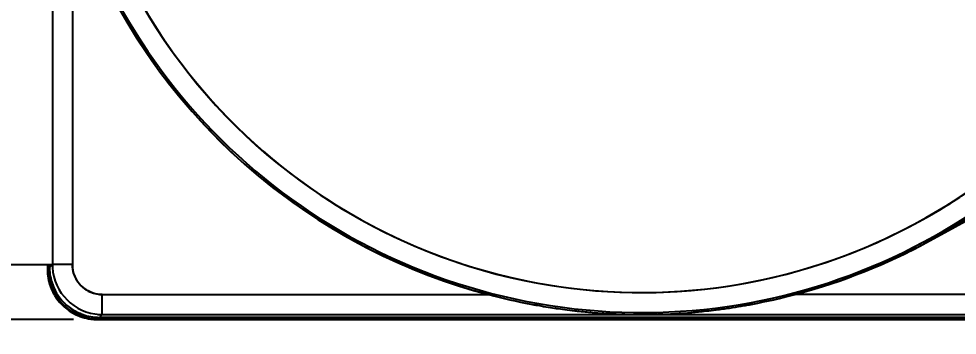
# Model space of a CAD drawing. Header units: inches. Extents: x 759 to 899, y 139 to 233.
# Drawn here: x 803.98 to 813.38, y 201.29 to 204.47 of the extents above; entities that cross this region are included whole.
import ezdxf

# ---------------------------------------------------------------- set-up
doc = ezdxf.new("R2010")
doc.units = ezdxf.units.IN
doc.header["$LTSCALE"] = 1.21
doc.header["$MEASUREMENT"] = 0
doc.header["$PDMODE"] = 3
doc.header["$PDSIZE"] = 0.3125
doc.layers.get('0').update_dxf_attribs({"linetype": 'CONTINUOUS'})
doc.layers.get('Defpoints').update_dxf_attribs({"linetype": 'CONTINUOUS'})
doc.styles.get("Standard").update_dxf_attribs({"font": 'txt', "width": 0.8})
doc.dimstyles.new('lqq', dxfattribs={"dimscale": 0.8, "dimtxt": 3.5, "dimasz": 1.5, "dimexe": 1, "dimexo": 0.3, "dimgap": 1.5, "dimtad": 1, "dimtoh": 1, "dimdsep": 46, "dimtxsty": 'Standard', "dimcen": 2.5, "dimclrd": 4, "dimclre": 4, "dimclrt": 3, "dimazin": 2, "dimtfac": 0.714286, "dimtmove": 0, "dimatfit": 3, "dimfxl": 1, "dimtolj": 1, "dimtzin": 0, "dimlwd": -1, "dimlwe": -1, "dimarcsym": 0})

# ---------------------------------------------------------------- blocks, each defined once
blk = doc.blocks.new('*D2')
at = {"color": 4}
for p, q in [((804.5271, 213.5539), (794.8549, 213.5539)), ((795.6549, 212.3539), (795.6549, 202.6527)), ((804.5271, 201.4527), (794.8549, 201.4527))]:
    blk.add_line(p, q, dxfattribs=at)
for points in [[(795.8549, 212.3539), (795.4549, 212.3539), (795.6549, 213.5539)], [(795.4549, 202.6527), (795.8549, 202.6527), (795.6549, 201.4527)]]:
    blk.add_solid(points, dxfattribs=at)
at = {"layer": 'Defpoints', "color": 0}
for p in [(804.7671, 213.5539), (795.6549, 201.4527), (804.7671, 201.4527)]:
    blk.add_point(p, dxfattribs=at)
at = {"color": 3, "insert": (793.0549, 207.5033), "char_height": 2.8, "attachment_point": 5, "rotation": 90}
blk.add_mtext('\\A1;12.1', dxfattribs=at)
blk = doc.blocks.new('*D4')
at = {"color": 4}
for p, q in [((801.6678, 207.2633), (801.6678, 194.8951)), ((830.1678, 207.2633), (830.1678, 194.8951)), ((802.8678, 195.6951), (828.9678, 195.6951))]:
    blk.add_line(p, q, dxfattribs=at)
for points in [[(802.8678, 195.8951), (802.8678, 195.4951), (801.6678, 195.6951)], [(828.9678, 195.4951), (828.9678, 195.8951), (830.1678, 195.6951)]]:
    blk.add_solid(points, dxfattribs=at)
at = {"layer": 'Defpoints', "color": 0}
for p in [(801.6678, 207.5033), (830.1678, 207.5033), (830.1678, 195.6951)]:
    blk.add_point(p, dxfattribs=at)
at = {"color": 3, "insert": (815.9178, 198.2951), "char_height": 2.8, "attachment_point": 5}
blk.add_mtext('\\A1;28.5', dxfattribs=at)

msp = doc.modelspace()

# ---------------------------------------------------------------- linework, layer by layer
at = {"color": 0, "linetype": 'Continuous'}
for p, q in [((804.3167, 206.4124), (804.3167, 202.0023)), ((804.5167, 205.633), (804.5167, 202.0023)), ((817.8883, 204.8814), (813.103, 202.2521)), ((813.107, 202.2448), (817.8924, 204.874)), ((813.103, 202.2521), (813.107, 202.2448)), ((800.6678, 202.0033), (804.3069, 202.0033)), ((804.2671, 202.0033), (804.2671, 201.9527)), ((804.2741, 202.0033), (804.2741, 201.9597)), ((804.3124, 201.9979), (804.2741, 201.9597)), ((804.2882, 201.9737), (804.2882, 202.0023)), ((804.5167, 202.0023), (804.3167, 202.0023)), ((804.8167, 201.5023), (804.8167, 201.7023)), ((804.8167, 201.7023), (808.6855, 201.7023)), ((820.5291, 201.7023), (811.75, 201.7023)), ((804.8167, 201.5023), (804.7741, 201.4597)), ((804.8167, 201.5023), (820.5064, 201.5023)), ((804.7671, 201.4527), (827.0684, 201.4527)), ((827.0614, 201.4597), (804.7741, 201.4597)), ((827.0473, 201.4737), (804.7882, 201.4737))]:
    msp.add_line(p, q, dxfattribs=at)
for centre, radius, start, end in [((810.2178, 207.5033), 5.7801, 26.42807, 333.57183), ((810.2178, 207.5033), 5.7801, 154.41241, 333.31622), ((810.2178, 207.5033), 5.9811, 188.27633, 331.83357), ((810.2178, 207.5033), 5.9811, 188.27706, 331.83346), ((810.2178, 207.5033), 6, 198.16276, 255.20388), ((810.2178, 207.5034), 6.0001, 207.66982, 255.20339), ((810.2321, 207.4771), 5.9618, 298.78692, 305.47028), ((810.2178, 207.5033), 6, 284.79617, 298.78617), ((810.2053, 207.5283), 6.028, 298.47726, 298.77557), ((810.217, 207.5052), 6.002, 285.02579, 298.48426), ((804.794, 201.9553), 0.5269, 180.28943, 185.111), ((804.7658, 201.9527), 0.4986, 180.0049, 185.01841), ((804.804, 201.9624), 0.5299, 180.29553, 180.90196), ((804.7691, 201.9596), 0.495, 179.99692, 180.64603), ((804.7733, 201.9597), 0.4991, 180.65076, 185.01581), ((804.8181, 201.9765), 0.5299, 180.2959, 180.92319), ((804.7832, 201.9737), 0.495, 179.99678, 180.66826), ((804.8173, 201.9764), 0.5291, 180.92313, 181.74374), ((804.7846, 201.9737), 0.4964, 180.66835, 181.54785), ((804.8139, 201.9763), 0.5257, 181.74062, 185.11524), ((804.7879, 201.9738), 0.4997, 181.55039, 185.01403), ((804.8167, 202.0023), 0.5, 179.99869, 183.1234), ((804.8153, 202.0023), 0.4986, 180.00412, 185.01778), ((804.814, 202.0023), 0.4972, 180.00231, 183.14593), ((804.8167, 202.0022), 0.4999, 183.1234, 266.8786), ((804.8167, 202.0023), 0.3, 179.99869, 270.00141), ((804.7689, 201.9529), 0.5018, 185.00976, 194.98978), ((804.774, 201.9532), 0.5067, 185.06692, 194.86808), ((804.7759, 201.9599), 0.5018, 185.0087, 194.9812), ((804.781, 201.9602), 0.5068, 185.06762, 194.86033), ((804.79, 201.974), 0.5018, 185.00856, 194.98107), ((804.7951, 201.9742), 0.5068, 185.06794, 194.86009), ((804.8148, 202.0013), 0.2979, 198.78072, 216.15256), ((804.7645, 201.9519), 0.4972, 195.00429, 211.08076), ((804.7565, 201.9491), 0.4888, 194.92946, 196.41189), ((804.7671, 201.9526), 0.4999, 196.4675, 253.51943), ((804.7716, 201.9589), 0.4974, 194.99589, 211.52152), ((804.7639, 201.9562), 0.4892, 194.92204, 196.88184), ((804.7743, 201.9597), 0.5002, 196.92759, 224.61175), ((804.7857, 201.9729), 0.4974, 194.99578, 211.5633), ((804.778, 201.9702), 0.4892, 194.9219, 196.91868), ((804.7883, 201.9738), 0.5002, 196.96371, 224.70794), ((804.8179, 202.0035), 0.3017, 219.54485, 222.07424), ((804.8184, 202.004), 0.3024, 222.07398, 228.01733), ((804.8177, 202.0032), 0.3013, 228.01547, 232.5073), ((810.2278, 207.5398), 6.0378, 255.19993, 259.32181), ((810.2076, 207.5401), 6.0382, 280.70267, 284.79994), ((810.2091, 207.5317), 6.0296, 284.80688, 285.03345), ((804.7718, 201.9574), 0.4968, 224.62378, 225.26092), ((804.7712, 201.9567), 0.4958, 224.62306, 225.26145), ((804.7742, 201.9598), 0.5002, 225.27353, 253.06599), ((804.7859, 201.9715), 0.4968, 224.72046, 225.39547), ((804.7852, 201.9708), 0.4958, 224.7199, 225.39622), ((804.7882, 201.9739), 0.5002, 225.4074, 253.04233), ((810.1621, 207.1139), 5.6071, 259.17561, 259.47778), ((810.2269, 207.5351), 6.0331, 259.32199, 259.60282), ((810.1603, 207.105), 5.5979, 259.4793, 260.24207), ((810.2266, 207.5332), 6.0311, 259.60282, 260.31081), ((810.226, 207.5299), 6.0278, 260.31081, 261.22198), ((810.1758, 207.1954), 5.6897, 260.24264, 261.20799), ((810.2254, 207.5262), 6.024, 261.222, 261.93714), ((810.1902, 207.2886), 5.784, 261.20741, 261.95225), ((810.2099, 207.5271), 6.025, 278.45877, 278.76292), ((810.2513, 207.2522), 5.7472, 278.45398, 278.77285), ((810.2094, 207.5303), 6.0282, 278.76299, 279.88507), ((810.2651, 207.1644), 5.6583, 278.7706, 279.96606), ((810.2819, 207.0678), 5.5603, 279.96803, 280.50202), ((810.2089, 207.5332), 6.0311, 279.88501, 280.37732), ((810.2762, 207.0974), 5.5904, 280.50335, 280.85427), ((810.2086, 207.5352), 6.0331, 280.37731, 280.70247), ((804.7663, 201.95), 0.4972, 238.8828, 254.99512), ((804.7733, 201.9572), 0.4974, 238.45316, 255.00353), ((804.7874, 201.9713), 0.4974, 238.46192, 255.00479), ((804.7706, 201.9494), 0.4892, 253.11171, 255.07751), ((804.7847, 201.9635), 0.4892, 253.08738, 255.07853), ((804.7887, 201.9806), 0.5068, 255.14027, 264.93246), ((804.7884, 201.9755), 0.5018, 255.0195, 264.99144), ((804.8168, 202.0009), 0.4986, 264.98048, 269.99392), ((804.8167, 201.9995), 0.4972, 266.85592, 269.99975), ((804.8167, 202.0023), 0.5, 266.8786, 270.00141), ((810.2248, 207.5218), 6.0196, 261.93712, 262.81625), ((810.2034, 207.3821), 5.8784, 261.9527, 262.85298), ((810.2172, 207.4925), 5.9897, 262.85323, 263.82262), ((810.2241, 207.516), 6.0137, 262.81623, 263.78174), ((810.2299, 207.6096), 6.1074, 263.82273, 264.55364), ((810.2234, 207.5098), 6.0075, 263.78177, 264.52484), ((810.2313, 207.6236), 6.1216, 264.55333, 265.22683), ((810.2232, 207.5081), 6.0058, 264.52491, 265.21139), ((810.2289, 207.595), 6.0929, 265.22648, 266.31024), ((810.2238, 207.5146), 6.0123, 265.21138, 266.30967), ((810.2274, 207.5723), 6.0701, 266.31077, 266.53947), ((810.224, 207.5172), 6.015, 266.3096, 266.54039), ((810.2255, 207.5397), 6.0374, 266.53826, 268.09051), ((810.224, 207.5182), 6.0159, 266.5404, 268.09822), ((810.2234, 207.4723), 5.97, 268.08983, 269.94617), ((810.2239, 207.5126), 6.0104, 268.098, 269.94189), ((810.2122, 207.4608), 5.9585, 270.05341, 271.60524), ((810.2117, 207.5117), 6.0094, 270.05804, 271.59674), ((810.2087, 207.5668), 6.0646, 271.6099, 274.84142), ((810.2115, 207.5172), 6.015, 271.59652, 274.85472), ((810.2029, 207.6432), 6.1412, 274.83575, 275.43957), ((810.2122, 207.5086), 6.0064, 274.85511, 275.47248), ((810.2121, 207.5097), 6.0074, 275.47259, 276.23274), ((810.2062, 207.61), 6.1078, 275.43835, 276.186), ((810.2114, 207.5159), 6.0137, 276.23276, 277.17592), ((810.2185, 207.4967), 5.9938, 276.18539, 277.13169), ((810.2105, 207.5229), 6.0207, 277.17597, 278.45889), ((810.2367, 207.3522), 5.8482, 277.13023, 278.45104), ((804.7635, 201.9421), 0.4888, 253.57488, 255.0701), ((804.7676, 201.9596), 0.5067, 255.13155, 264.93267), ((804.7674, 201.9545), 0.5018, 255.00965, 264.99024), ((804.7746, 201.9666), 0.5068, 255.1393, 264.93198), ((804.7744, 201.9615), 0.5018, 255.01823, 264.9913), ((804.7698, 201.9796), 0.5269, 264.88855, 269.71012), ((804.7672, 201.9514), 0.4986, 264.98158, 269.9951), ((804.7742, 201.9588), 0.4991, 264.98418, 269.35111), ((804.7882, 201.9729), 0.4991, 264.98438, 269.32514), ((804.7769, 201.9896), 0.5299, 269.09938, 269.704), ((804.7741, 201.9546), 0.4949, 269.35584, 270.00308), ((804.7909, 202.0036), 0.5299, 269.07539, 269.70457), ((804.7881, 201.9687), 0.495, 269.32979, 270.00322)]:
    msp.add_arc(centre, radius, start, end, dxfattribs=at)
for points, start_tangent, end_tangent in [([(804.5328, 201.9054), (804.5316, 201.9091), (804.5167, 202.0023)], (-0.321043, 0.947065), (-0.008393, 0.999965)), ([(804.8167, 201.7023), (804.7239, 201.717), (804.6403, 201.7596), (804.6343, 201.7641)], (-0.99997, 0.007809), (-0.793461, 0.608621))]:
    msp.add_spline(points, degree=3, dxfattribs=dict(at, start_tangent=start_tangent, end_tangent=end_tangent))

# ---------------------------------------------------------------- dimensions: what is measured, and where the dimension line sits
dim = msp.add_linear_dim(base=(795.6549, 201.4527), p1=(804.7671, 213.5539), p2=(804.7671, 201.4527), angle=90, dimstyle='lqq')
dim.commit()
dim.dimension.update_dxf_attribs({"geometry": '*D2', "text_midpoint": (793.0549, 207.5033)})
dim = msp.add_linear_dim(base=(830.1678, 195.6951), p1=(801.6678, 207.5033), p2=(830.1678, 207.5033), dimstyle='lqq')
dim.commit()
dim.dimension.update_dxf_attribs({"geometry": '*D4', "text_midpoint": (815.9178, 198.2951)})

doc.saveas('drawing.dxf')
